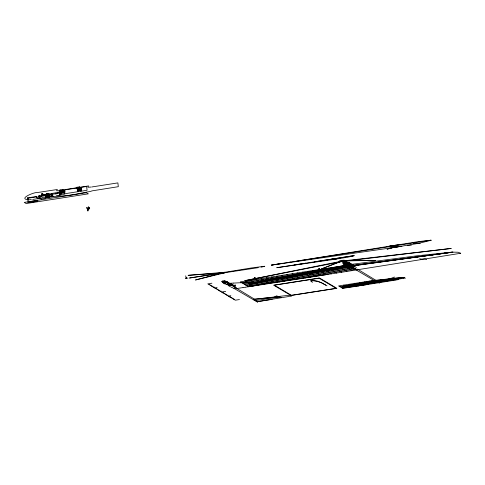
<?xml version="1.0" encoding="UTF-8"?>
<svg xmlns="http://www.w3.org/2000/svg" width="485" height="485" viewBox="0 0 485 485"><rect width="100%" height="100%" fill="white"/><g stroke="black" fill="none" stroke-linecap="round" stroke-linejoin="round"><path stroke-width="0.36" stroke-dasharray="2.42 1.82" d="M42.262 197.637A2.104 0.388 -6.3 0 1 43.989 197.383L44.802 197.45M43.553 197.055A1.188 1.134 -59.3 0 1 41.928 197.055M44.244 197.031A1.619 1.546 -59.3 0 1 43.959 197.413M44.511 197.068A1.619 1.546 -59.3 0 1 44.177 197.547M42.031 197.637A1.619 1.546 -59.3 0 1 41.831 197.407"/><path stroke-width="0.73" d="M49.876 195.831L49.258 196.637A1.619 1.546 -59.3 0 1 48.876 197.237L49.094 197.365A1.619 1.546 -59.3 0 0 49.482 196.764C51.07 195.964 48.773 194.473 49.791 196.055M47.669 194.558L47.663 194.218M47.833 196.522C48.276 194.333 50.131 198.923 48.652 194.358M87.985 209.041C87.985 214.267 87.827 208.429 86.688 208.174L86.615 207.495L88.537 208.641M221.833 281.361L222.469 282.391L224.773 283.943M78.133 189.593C79.116 194.424 75.927 188.871 78.334 188.986M36.842 197.183C37.278 195.916 37.824 199.862 37.066 198.632M62.383 192.024C59.285 193.903 63.262 195.267 65.596 193.624L87.07 190.272L86.651 186.476L60.807 190.508M79.77 189.829L79.164 189.975M63.086 192.393L62.474 192.581M60.007 193.776L59.825 192.757L59.94 193.812M390.801 279.275L391.832 277.99A2.577 0.473 -6.3 0 1 392.292 277.838L394.396 277.226A7.681 1.413 -6.3 0 0 394.208 277.062L394.111 277.002M64.287 193.212L64.22 192.278M47.645 194.273L47.924 196.698L48.506 196.674M41.261 195.995L41.425 195.776A1.619 1.546 -59.3 0 1 41.813 195.176L42.031 195.31A1.619 1.546 -59.3 0 0 41.649 195.91L41.492 196.116M41.892 193.83L41.813 194.133L41.965 193.739M27.312 197.916L27.621 200.05L27.293 197.916L36.436 196.492L36.757 197.128M55.72 193.248L55.684 193.897M48.264 195.146A1.188 1.134 -59.3 0 1 49.082 195.619L49.318 195.297A1.619 1.546 -59.3 0 0 48.815 194.837L51.81 194.206L52.18 196.613L51.695 194.139L50.973 194.255L49.87 193.6L44.899 194.376L45.996 195.031L46.275 197.559L45.554 197.674M274.946 296.62L275.001 296.547A7.154 1.316 -6.3 0 1 275.098 296.444L277.08 295.947A7.233 1.334 -6.3 0 0 276.959 295.801L276.941 295.789M27.815 198.268L28.191 200.372L27.845 198.244L36.963 196.825M87.882 210.417L87.67 209.326L87.833 210.417M56.357 193.812L59.594 191.563L66.548 189.362L88.646 185.913L87.943 186.767M56.709 190.35L57.4 189.489L37.763 192.496C34.859 191.793 17.484 198.759 28.348 199.832M345.047 260.651L342.937 261.179M225.034 282.609C231.072 281.07 218.935 282.858 225.622 282.47M310.746 274.007L309.66 274.128L310.758 273.964M318.736 268.441L319.724 268.332L318.766 268.484M42.225 195.704L42.922 195.704M47.524 193.915L46.487 193.97L46.924 194.006M78.618 188.956L79.376 188.738M431.013 240.311L420.21 242.973L396.639 247.071M225.228 282.591L225.689 282.622M225.943 282.549L225.895 282.573M47.839 194.012L48.373 193.97M257.62 302.1L257.668 301.67M352.88 267.435L353.547 267.368M353.535 267.417L352.874 267.477M249.787 284.41C264.537 278.984 280.676 278.093 295.838 274.316L348.666 264.737M47.888 193.982L48.47 194.012M78.97 188.871L79.304 188.81M225.113 282.579L225.67 282.464M264.749 266.374L261.063 267.18M36.417 196.498L36.296 197.177M224.41 283.046L226.21 284.307L228.49 284.004L227.804 283.598L228.429 283.501L226.986 282.64L224.41 283.046L226.525 284.313M229.848 284.446L228.459 284.446L229.266 284.101L231.539 285.429L229.296 285.78L227.016 284.428L229.26 284.077M230.993 285.125L229.605 285.119L230.411 284.78L228.15 285.101M49.5 196.383L49.719 196.17A0.861 0.825 -59.3 0 0 49.203 196.692A1.188 1.134 -59.3 0 1 47.3 197.152A1.188 1.134 -59.3 0 1 47.772 195.212M61.371 191.272L60.886 191.32M89.264 207.859L88.761 207.835L89.301 207.78M354.026 255.759L353.765 255.85A7.505 1.382 -6.3 0 1 352.334 256.207M339.821 261.403L340.506 261.306M46.875 193.867L47.294 193.824L46.906 193.933M252.485 283.367L253.285 283.131M222.36 280.912L226.016 281.348M42.128 193.563L42.795 193.83L43.019 195.516M61.765 192.054L60.522 192.248L61.959 192.163M223.718 272.491L195.473 279.99L225.416 272.661M339.464 260.827L341.731 260.403M344.805 260.863L343.441 261.142M61.031 191.272L61.91 191.06L62.068 192.521L64.972 192.066L64.808 190.611L61.031 191.272L59.982 189.914L62.886 189.465L63.935 190.817L64.808 190.611M77.721 188.671L78.594 188.459L78.758 189.914L81.656 189.465L81.498 188.004L77.721 188.671L76.672 187.313L79.57 186.858L80.619 188.216L81.498 188.004M87.579 208.071L89.24 207.665M79.297 188.483L78.891 188.441L79.285 188.344M352.346 256.213L348.145 257.068M258.535 284.847L258.153 284.931M257.529 285.071L256.814 285.216M79 188.41L79.443 188.38M42.177 193.545L42.813 193.873M255.831 285.416L255.504 285.483M403.526 278.632L403.205 278.693M291.327 296.038L290.218 296.25M404.399 278.087L404.769 278.02M347.399 262.433L344.138 263.052L342.901 262.664L346.169 262.046L347.399 262.433L344.817 262.355A9.015 1.661 -6.3 0 0 344.532 262.397L343.404 263.058A21.013 3.862 -6.3 0 0 344.526 264.119C345.95 264.47 349.024 264.416 349.527 263.343A21.389 3.935 -6.3 0 0 347.315 262.452M254.589 285.659L254.104 285.75M289.557 296.377L257.565 301.634M403.259 278.305L402.538 278.438M347.818 257.129L346.623 257.347M253.776 285.81L253.449 285.871M374.966 280.354L342.925 286.738A6.02 1.109 -6.3 0 0 342.422 286.914L342.18 287.017A4.965 0.915 -6.3 0 0 341.689 287.302M401.895 278.56L400.252 278.857M399.216 279.445L398.815 279.518M224.87 282.082C228.932 280.73 218.868 282.312 224.725 282.106M224.1 281.627C228.18 280.3 218.092 281.84 223.961 281.646M375.772 280.876L352.116 285.083L376.13 281.033M398.409 279.59L398.094 279.645M53.696 196.164L49.997 196.801M345.375 257.565L335.159 259.239M252.073 283.501L351.031 266.138M251.885 286.15L252.436 286.053M397.87 279.681L395.742 280.051M251.83 286.156L251.527 286.211M397.967 279.257L356.39 285.701M251.194 286.265L250.89 286.32M460.72 253.273L357.384 269.775M258.317 267.659L189.593 278.032M272.115 299.348L257.602 301.652L254.54 300.197M395.475 280.094L379.082 282.694M331.764 259.087L335.802 258.42M333.534 259.481L332.625 258.935L334.662 258.626M348.254 266.417L349.036 266.859M347.8 266.78L350.358 266.362M350.346 266.683L348.885 266.35L352.698 265.725L354.626 266.265L350.679 266.835L349.467 266.259M249.169 286.605L249.502 286.55L248.999 286.635M341.67 287.35L403.963 277.608L405.448 278.196M189.532 277.996L251.472 267.956L264.731 266.247M398.221 244.767L296.62 261.124M247.968 286.805L248.666 286.69M386.321 246.713L418.379 241.627L430.989 240.178M388.982 246.319L395.026 245.349M394.917 247.344L271.345 265.113M391.334 247.859L397.379 246.889M388.758 248.308L400.853 246.362M246.732 286.999L247.799 286.829M45.657 197.498L47.669 197.177M282.931 263.276L271.333 265.107M288.763 262.361L290.794 262.039M59.982 189.914L60.146 191.375L61.413 191.199M76.672 187.313L76.83 188.774L77.558 188.659M61.462 191.617L60.146 191.375M51.368 194.794L51.228 193.527L58.485 192.393L59.691 193.115L59.97 195.643L52.719 196.777L51.507 196.055M59.455 194.934A9.936 9.488 -59.3 0 0 59.952 194.758L60.146 194.685A8.269 7.899 -59.3 0 1 60.958 194.436L61.456 194.321L60.819 191.969L61.722 191.83M77.503 189.368L78.412 189.229M63.286 191.884L63.65 191.83M79.249 189.392L78.164 189.562L78.758 189.914M42.031 195.31L38.818 195.807L40.758 196.413L45.729 195.637L46.008 198.171L41.037 198.947L39.934 198.292L39.206 198.401L38.727 195.928L39.091 198.316L39.825 198.226M44.299 195.546A1.619 1.546 -59.3 0 0 43.68 194.885L45.469 194.964M61.443 192.345L62.353 192.206M63.256 192.06L64.341 191.836M78.127 189.744L80.304 189.405M45.354 194.873L44.632 194.982L45.729 195.637M45.996 195.031L45.275 195.14L46.948 195.128A1.619 1.546 -59.3 0 0 47.227 197.656L45.663 197.734M51.228 193.527L52.435 194.249L59.691 193.115M60.916 192.891L61.825 192.745M77.606 190.284L78.327 190.175M61.546 193.26L64.444 192.812L64.347 191.89M78.23 190.66L81.134 190.205L81.043 189.405M48.876 197.237L52.089 196.734L51.252 196.783L50.973 194.255M28.094 202.306L37.212 200.887M271.897 265.022L431.092 240.184M332.625 258.935L334.699 258.614L335.614 259.154M354.129 255.643L276.741 267.708L334.335 259.366M314.159 261.882L353.977 255.595M332.631 259.62L336.651 258.996M342.834 261.239L342.525 261.288M211.933 283.204L207.81 283.846L235.316 300.203L239.438 299.56M209.035 284.683L210.066 284.519M344.471 264.058C343.441 264.264 342.21 263.391 343.028 262.337A4.923 0.903 -6.3 0 1 343.186 262.227C348.084 260.972 353.031 264.38 356.354 267.714M344.702 264.192L343.647 264.186L348.951 267.077M346.684 263.937L344.805 264.258L344.301 263.961L346.454 264.004M210.405 285.495L211.436 285.332M211.769 286.308L212.8 286.144M348.951 264.913L240.293 281.87L248.538 286.768L357.196 269.818M228.453 284.446L230.011 284.204M213.139 287.12L214.17 286.962M241.657 282.682L350.322 265.725M229.599 285.119L231.157 284.883M214.546 287.957L217.122 287.556M243.027 283.495L351.692 266.544M215.91 288.769L216.94 288.611M244.398 284.307L353.056 267.356M217.28 289.581L218.311 289.424M245.798 285.144L354.426 268.169M218.644 290.4L219.681 290.236M247.168 285.956L355.796 268.981M234.152 288.326L235.934 288.048M220.014 291.212L221.045 291.048M245.271 287.229L246.253 287.078M221.56 292.025L225.689 291.382M222.785 292.861L223.815 292.697M224.155 293.674L225.185 293.51M225.525 294.486L226.556 294.328M226.889 295.298L227.926 295.141M228.265 296.111L230.842 295.711M229.629 296.929L230.66 296.765M231.03 297.76L232.06 297.602M232.4 298.578L233.43 298.414M233.77 299.39L234.801 299.227M374.856 280.263L338.566 285.926L342.737 288.375M339.936 286.738L376.221 281.076M341.319 287.563L377.591 281.894M342.689 288.381L378.979 282.719M294.631 264.919L305.805 263.185M237.577 288.411L241.572 287.799M242.106 287.72L242.9 287.599M243.07 287.569L244.986 287.272M328.084 274.346L250.496 286.071M237.116 288.478L237.438 288.429M91.992 186.931L117.879 182.893L118.304 186.689L92.186 190.847A8.269 7.899 -59.3 0 0 91.374 191.102L91.18 191.175A9.936 9.488 -59.3 0 1 90.331 191.454C79.188 193.212 67.712 196.783 56.472 195.825M40.528 198.292L32.671 199.432M341.786 260.39L344.247 260.148M350.807 265.404L353.413 265.01M351.71 265.586L352.304 265.495L351.625 265.034L347.266 265.81L348.139 266.404L351.934 265.75L351.007 265.125M352.831 265.374L352.255 264.895M342.361 261.312L342.683 261.215M60.249 190.593L56.763 190.841M342.258 261.33L341.773 261.397L342.289 261.324M255.68 300.518L279.881 296.978L281.288 297.572M91.204 187.046L87.991 187.252M376.208 281.027L394.687 278.445L375.923 280.857M351.098 266.126L452.996 252.145L458.052 252.236L460.708 253.243M348.854 264.707L417.264 255.783L450.88 252.255M350.406 265.713L452.438 252.17M356.075 285.744L352.747 286.174M341.707 261.403L341.464 261.433M253.8 299.39L287.599 295.426A5.717 1.049 -6.3 0 1 288.326 295.407L288.927 295.413A4.456 0.818 -6.3 0 1 289.781 295.462L289.897 295.474A3.904 0.715 -6.3 0 1 290.333 295.553L291.315 296.002M351.977 286.271L351.152 286.374M342.331 288.09L368.594 284.337L364.484 281.882M375.093 280.33L402.077 277.499A5.032 0.928 -6.3 0 1 402.689 277.505L403.308 277.535A4.692 0.861 -6.3 0 1 403.847 277.59L403.938 277.602M253.619 299.287L278.093 296.844A4.771 0.879 -6.3 0 1 278.626 296.856L279.251 296.899A4.789 0.879 -6.3 0 1 279.687 296.947L279.857 296.978M185.319 278.402L187.986 278.093M228.932 286.041L230.314 286.496M341.21 261.463L341.428 261.379M31.331 199.59L29.197 199.79M224.979 272.249L188.113 275.341L224.725 272.746M340.682 261.294L340.731 261.294A4.074 0.752 -6.3 0 0 344.295 260.7L345.017 260.56M450.808 252.261L452.966 252.145L452.505 252.164M229.162 283.331L230.072 283.276M340.44 261.524L341.01 261.482L340.549 261.451M230.132 283.276L233.327 283.094M233.443 283.088L240.572 282.731M240.505 282.737L249.278 282.597M340.47 261.451L339.827 261.445M249.296 282.597L252.158 282.725M413.408 243.676L414.281 243.7A15.599 2.868 -6.3 0 0 415.336 243.719L416.803 243.682A3.031 0.558 -6.3 0 0 417.603 243.622L420.077 243.361A1.946 0.358 -6.3 0 1 420.198 243.421M229.502 283.337L230.478 283.998L229.502 283.337A3.013 0.552 -6.3 0 1 229.963 283.398L232.661 284.446L235.516 286.859M252.2 282.731L253.522 282.858M49.385 195.34L49.694 195.964A0.861 0.825 -59.3 0 1 49.082 195.619M393.183 246.489L401.55 246.325A11.567 2.128 -6.3 0 1 401.732 246.441L401.895 246.568M407.388 245.307L407.691 245.343A6.56 1.206 -6.3 0 0 408.231 245.392L411.11 245.204A3.031 0.558 -6.3 0 1 411.286 245.277L411.31 245.289M359.658 283.464L359.355 283.428A5.287 0.97 -6.3 0 0 358.688 283.373L358.088 283.373A1.74 0.321 -6.3 0 0 357.675 283.398L354.808 283.47A9.33 1.716 -6.3 0 1 354.474 283.313L354.317 283.228M48.27 195.794L47.621 196.443L48.464 197.001L48.924 196.492L48.615 194.218M49.203 196.692L49.258 196.637M344.696 262.452L348.412 263.549M379.9 282.567L377.791 281.718M226.052 281.367L227.053 281.767M355.032 269.43L351.819 268.241M351.631 268.169L351.304 268.047M350.885 267.884L349.079 267.132M387.272 249.411L387.163 249.369A5.068 0.934 -6.3 0 1 387.072 249.326L391.686 247.902M48.318 193.933L48.53 194.085M233.861 288.332L230.878 287.011M227.089 281.785L231.587 284.41L236.043 287.957M419.664 258.693C421.647 259.875 424.005 258.147 426.012 259.233A28.354 5.214 -6.3 0 1 426.26 259.366L426.679 259.614M55.757 193.248L56.017 194.055M349.309 266.611L348.83 266.689M376.906 282.094L379.725 283.088L378.439 281.864L357.463 269.133M390.825 245.968L392.486 246.859M231.218 285.083L231.575 285.277M231.963 285.489L231.636 285.307M232.309 285.677L232.861 285.986M257.408 283.961L258.262 284.483M254.346 300.088L253.431 299.566M232.933 286.023L234.922 287.199M325.799 285.125L321.458 282.803L317.633 281.415L312.534 280.688L311.34 280.839L311.376 281.379A39.455 7.257 -6.3 0 0 311.546 281.542L312.589 282.3M233.952 288.357L257.505 302.106M355.329 269.466L376.887 282.082M326.975 285.817L321.452 282.719L317.59 281.179L312.291 280.269L310.697 280.372L310.655 280.948A39.54 7.275 -6.3 0 0 310.824 281.112L311.873 281.87M344.647 262.312L357.275 269.812M343.756 265.707L352.037 270.636M369.673 281.07L373.814 283.531M338.603 266.514L346.884 271.436M333.444 267.32L341.725 272.243M359.294 282.688L363.435 285.156M328.29 268.12L336.572 273.049M354.141 283.495L358.282 285.956M323.137 268.926L331.419 273.849M348.951 284.307L353.092 286.768M317.978 269.733L326.223 274.631M343.792 285.113L347.915 287.569M312.692 270.557L320.973 275.48M307.532 271.364L315.814 276.286M302.379 272.164L310.661 277.087M297.226 272.97L305.508 277.893M292.067 273.776L300.348 278.699M286.914 274.577L295.195 279.499M281.621 275.401L289.903 280.33M276.468 276.207L284.75 281.13M271.315 277.014L279.596 281.937M266.156 277.814L274.437 282.743M261.003 278.62L269.284 283.543M255.85 279.427L264.131 284.349M250.624 280.251L258.869 285.15M245.434 281.058L253.679 285.962M81.25 189.223L81.656 189.465M76.83 188.774L77.424 189.126M64.566 191.824L64.972 192.066M61.474 192.169L62.068 192.521M88.021 208.962L88.616 209.314L88.306 206.531M49.1 195.17L49.361 195.352L49.1 195.17A1.619 1.546 -59.3 0 0 48.597 194.703M45.178 195.261L45.42 196.486M41.649 195.91L41.704 195.849A1.188 1.134 -59.3 0 1 43.711 195.516M236.086 288.023L254.504 299.178M229.714 284.228L227.229 284.592L229.714 284.228L229.12 283.816M236.474 288.169L236.904 288.429M234.873 287.162L235.455 287.526M235.522 287.569L236.28 288.048M258.208 284.452L258.711 284.774M249.908 285.726L249.496 285.429M223.609 281.306L225.076 282.773M223.373 281.336L224.84 282.803M80.777 189.386L80.947 190.654L80.746 190.399M80.722 190.829L81.05 191.211L81.134 190.205M42.759 193.842L42.965 195.485M63.99 193.291L64.353 193.824L64.444 192.812M185.664 275.85L186.27 278.057M79.57 186.858L79.655 187.646M62.886 189.465L62.983 190.375M52.435 194.249L52.719 196.777M41.758 194.145L41.983 195.679M40.758 196.413L41.037 198.947M39.655 195.764L39.934 198.292M253.534 299.512A1.952 0.358 -6.3 0 1 253.267 299.433M340.161 261.536A1.94 0.358 -6.3 0 1 339.955 261.542M404.09 277.602A3.037 0.558 -6.3 0 0 403.781 277.547L403.781 277.547A3.522 0.649 -6.3 0 0 403.023 277.499L402.58 277.493A4.486 0.825 -6.3 0 0 401.98 277.511L375.432 280.621L351.589 285.368A4.486 0.825 -6.3 0 0 351.249 285.489L350.97 285.604A3.571 0.655 -6.3 0 0 350.776 285.713M43.899 195.018A1.619 1.546 -59.3 0 1 44.481 195.607M41.752 195.17A2.104 0.388 -6.3 0 1 43.711 194.855M47.009 197.528A1.619 1.546 -59.3 0 1 46.73 194.994M48.876 194.843A2.104 0.388 -6.3 0 1 46.918 195.158M49.155 197.371A2.104 0.388 -6.3 0 1 47.197 197.686M61.043 192.672L61.334 193.727L61.043 192.672M77.733 190.071L78.018 191.12L77.733 190.071M228.374 285.222L230.818 285.004L228.374 285.222M234.334 285.301L235.674 285.168L234.346 285.289M224.603 281.191L226.895 282.622L228.805 282.676L225.828 281.288L224.603 281.191M254.285 277.729L255.268 277.632L254.322 277.711M186.652 277.844L186.313 278.196L185.81 277.941L186.652 277.844M342.058 260.76L321.513 268.914L342.343 260.93L375.687 260.445L342.058 260.76M88.943 208.677C87.342 209.277 91.398 208.544 88.943 208.677M342.386 261.009L244.798 280.676L343.016 261.379L451.238 248.441L342.386 261.009M346.199 262.161L343.198 262.737L346.908 263.84L349.909 263.258L346.199 262.161M348.624 262.815L345.362 263.434L346.593 263.822L349.861 263.203L348.624 262.815M350.558 265.822L252.903 283.27L350.897 266.029L451.881 252.23L350.552 265.829M347.551 264.949L347.036 264.871L347.551 264.949M86.439 192.697L24.25 202.397L26.178 203.542L88.361 193.842L86.439 192.697M36.66 200.56L27.542 201.978L28.639 202.633L37.763 201.214L36.66 200.56M393.232 245.61L390.861 245.98L393.517 247.556L395.887 247.186L393.232 245.61M226.155 282.288L224.525 282.543L226.665 282.597L226.155 282.288M349.988 263.519L344.75 264.337L346.866 265.592L352.104 264.78L349.988 263.519M350.024 264.404L349.721 264.452L350.024 264.404M318.912 278.111L273.601 285.18L290.776 295.389L336.093 288.326L318.912 278.111M319.724 278.111L274.413 285.18L291.6 295.395L336.905 288.326L319.724 278.111M352.389 265.077L351.898 265.156L352.389 265.077M225.01 281.112L221.972 281.536L223.446 283.004L226.477 282.579L225.01 281.112"/></g></svg>
